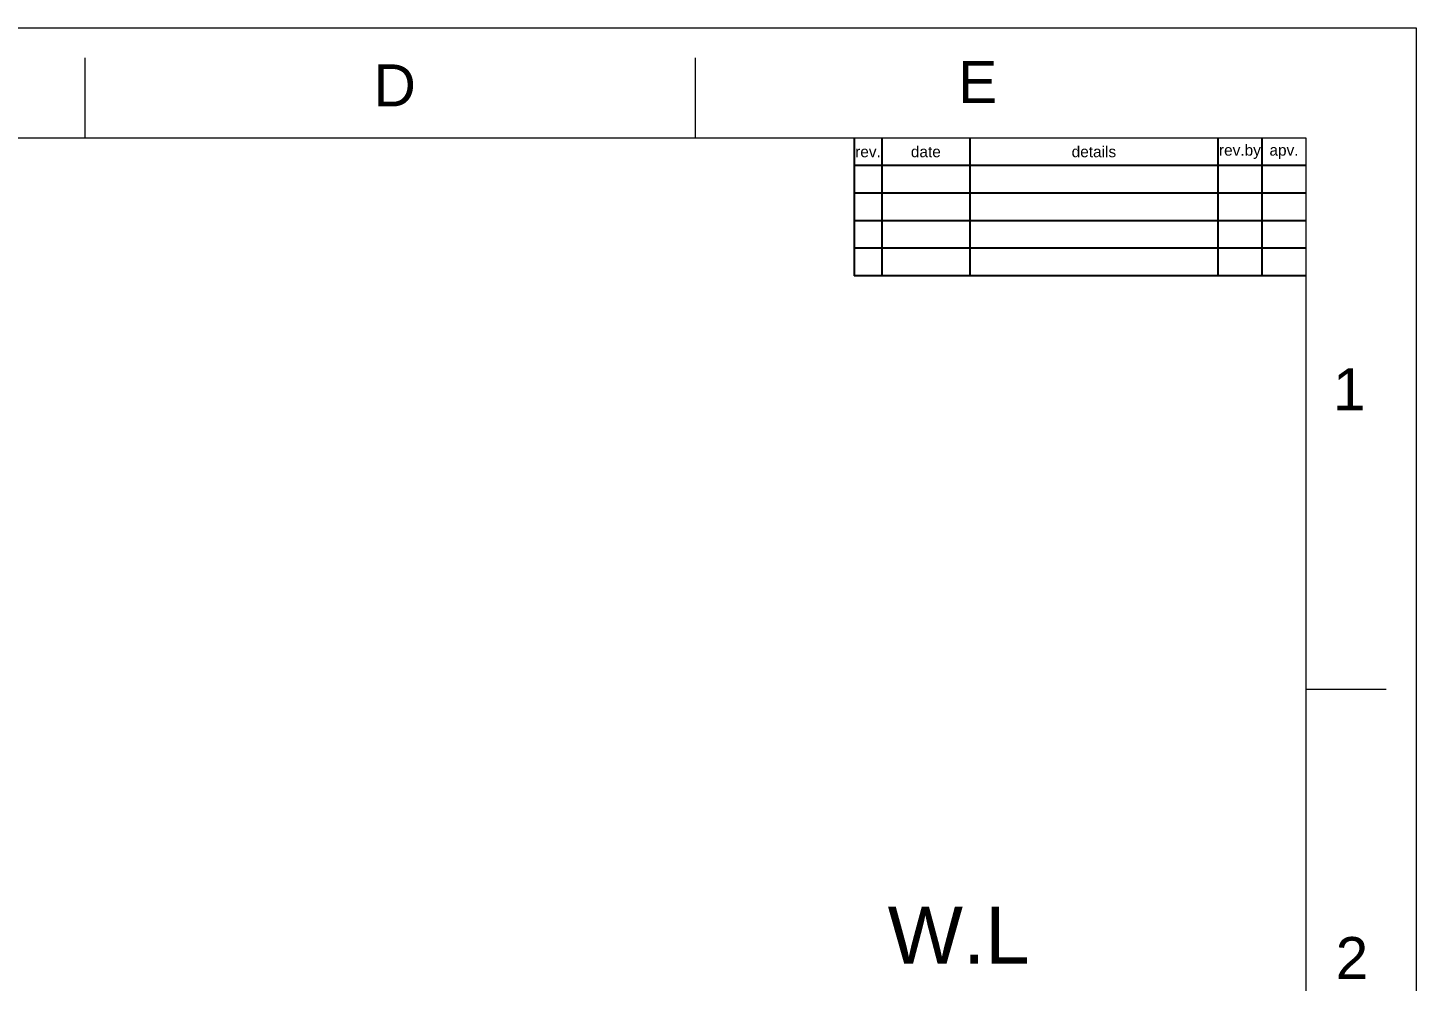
# Model space of a CAD drawing. Header units: millimetres. Extents: x 6110 to 6704, y -2661 to -1821.
# Drawn here: x 6451.8 to 6703.8, y -1993.8 to -1820.8 of the extents above; entities that cross this region are included whole.
import ezdxf

# ---------------------------------------------------------------- set-up
doc = ezdxf.new("R2010")
doc.units = ezdxf.units.MM
doc.header["$LTSCALE"] = 0.1
doc.layers.get('0').update_dxf_attribs({"lineweight": 15})
doc.layers.add('FORM', color=7, linetype='Continuous')
doc.layers.add('TEXT', color=2, linetype='Continuous')
doc.styles.get("Standard").update_dxf_attribs({"font": 'arial.ttf'})

msp = doc.modelspace()

# ---------------------------------------------------------------- linework, layer by layer
at = {"color": 7, "linetype": 'Continuous'}
for p, q in [((6109.8445, -1820.7943), (6703.8443, -1820.7943)), ((6703.8445, -1820.7943), (6703.8445, -2660.7941)), ((6462.2443, -1840.7942), (6462.2443, -1826.2582)), ((6573.0443, -1840.7942), (6573.0443, -1826.2582)), ((6683.8443, -1840.7943), (6129.8445, -1840.7943)), ((6683.8443, -2640.7941), (6683.8443, -1840.7943)), ((6683.8444, -1940.7943), (6698.3804, -1940.7943))]:
    msp.add_line(p, q, dxfattribs=at)
at = {"layer": 'FORM'}
for p, q in [((6601.8443, -1840.7943), (6601.8443, -1865.7943)), ((6606.8443, -1840.7943), (6606.8443, -1865.7943)), ((6622.8443, -1840.7943), (6622.8443, -1865.7943)), ((6667.8443, -1840.7943), (6667.8443, -1865.7943)), ((6675.8443, -1840.7943), (6675.8443, -1865.7943)), ((6683.8443, -1845.7943), (6601.8443, -1845.7943)), ((6683.8443, -1850.7943), (6601.8443, -1850.7943)), ((6683.8443, -1855.7943), (6601.8443, -1855.7943)), ((6683.8443, -1860.7943), (6601.8443, -1860.7943)), ((6683.8443, -1865.7943), (6601.8443, -1865.7943))]:
    msp.add_line(p, q, dxfattribs=at)

# ---------------------------------------------------------------- texts
at = {"char_height": 7.6238, "attachment_point": 5}
for s, width, insert in [('E', 10, (6624.2408, -1830.6131)), ('D', 10, (6518.4473, -1831.2472)), ('1', 50, (6691.6957, -1886.3879)), ('2', 50, (6692.173, -1989.5882))]:
    msp.add_mtext_dynamic_manual_height_columns(s, width=width, gutter_width=12.5, heights=[0], dxfattribs=dict(at, insert=insert))
at = {"layer": 'TEXT'}
for s, width, insert, char_height, attachment_point in [('rev.by', 8, (6671.8443, -1843.2943), 2, 5), ('rev.', 5, (6604.3443, -1843.2943), 2, 5), ('date', 16, (6614.8443, -1843.2943), 2, 5), ('details', 45, (6645.3443, -1843.2943), 2, 5), ('apv.', 8, (6679.8443, -1843.2943), 2, 5), ('W.L', 14.295809, (6607.9096, -1980.2404), 10.36758, 1)]:
    msp.add_mtext_dynamic_manual_height_columns(s, width=width, gutter_width=12.5, heights=[0], dxfattribs=dict(at, insert=insert, char_height=char_height, attachment_point=attachment_point))

doc.saveas('drawing.dxf')
